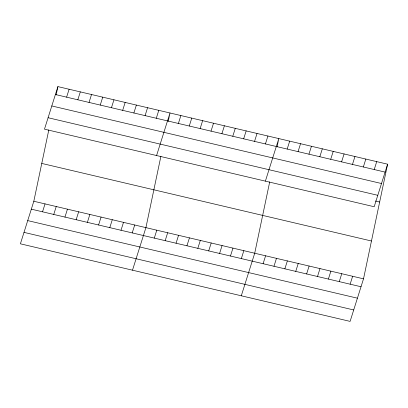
<?xml version="1.0" encoding="UTF-8"?>
<svg xmlns="http://www.w3.org/2000/svg" width="408" height="408" viewBox="0 0 408 408"><rect width="100%" height="100%" fill="white"/><g stroke="black" fill="none" stroke-linecap="round" stroke-linejoin="round"><path stroke-width="0.61" d="M387.6 164.189L374.182 206.744L44.482 129.163L57.9 86.608L387.6 164.189L363.518 278.837L350.1 321.392L20.4 243.811L33.818 201.256L48.802 129.923M56.161 94.886L57.9 86.608M160.9 156.3L145.916 227.633L132.498 270.188M168.259 121.263L169.998 112.985L156.58 155.54M269.698 181.902L254.714 253.235L241.296 295.79M277.063 146.865L278.802 138.587L265.384 181.142M66.616 97.155L69.11 89.245M42.534 211.803L45.028 203.893M77.826 99.792L80.32 91.887M53.744 214.445L56.238 206.535M89.036 102.433L91.53 94.523M64.954 217.082L67.448 209.171M100.246 105.07L102.739 97.16M76.163 219.718L78.657 211.808M111.455 107.707L113.949 99.797M87.373 222.355L89.867 214.445M122.665 110.344L125.159 102.433M133.875 112.98L136.369 105.075M98.583 224.992L101.077 217.082M145.085 115.622L147.579 107.712M109.793 227.633L112.287 219.723M121.003 230.27L123.497 222.36M156.295 118.259L158.789 110.349M132.212 232.907L134.706 224.997M178.383 123.456L180.877 115.546M189.266 126.016L191.76 118.106M154.3 238.104L156.794 230.194M200.144 128.576L202.638 120.666M165.179 240.664L167.673 232.754M211.023 131.136L213.517 123.226M176.062 243.224L178.556 235.314M221.906 133.696L224.4 125.786M186.941 245.784L189.434 237.874M232.784 136.257L235.278 128.347M197.819 248.345L200.313 240.434M243.663 138.817L246.157 130.907M208.702 250.905L211.196 242.995M254.546 141.377L257.04 133.467M219.581 253.465L222.074 245.555M265.424 143.937L267.918 136.027M230.464 256.025L232.958 248.115M241.342 258.585L243.836 250.675M287.186 149.058L289.68 141.148M298.064 151.618L300.558 143.708M263.104 263.706L265.598 255.796M308.948 154.178L311.442 146.268M273.982 266.266L276.476 258.356M319.826 156.738L322.32 148.828M284.861 268.826L287.354 260.916M330.704 159.299L333.198 151.388M295.744 271.386L298.238 263.476M341.588 161.859L344.082 153.949M306.622 273.947L309.116 266.036M352.466 164.419L354.96 156.509M317.5 276.507L319.994 268.597M363.344 166.979L365.838 159.069M328.384 279.067L330.878 271.157M374.228 169.539L376.722 161.629M339.262 281.627L341.756 273.717M350.14 284.187L352.634 276.277M55.406 94.518L385.106 172.1M51.801 105.953L381.5 183.529M48.088 117.728L377.788 195.31M375.421 201.027L379.654 202.021M41.764 163.424L371.464 241.006M33.818 201.256L363.518 278.837M31.324 209.166L361.024 286.748M27.719 220.601L357.418 298.182M24.006 232.376L353.705 309.958"/></g></svg>
